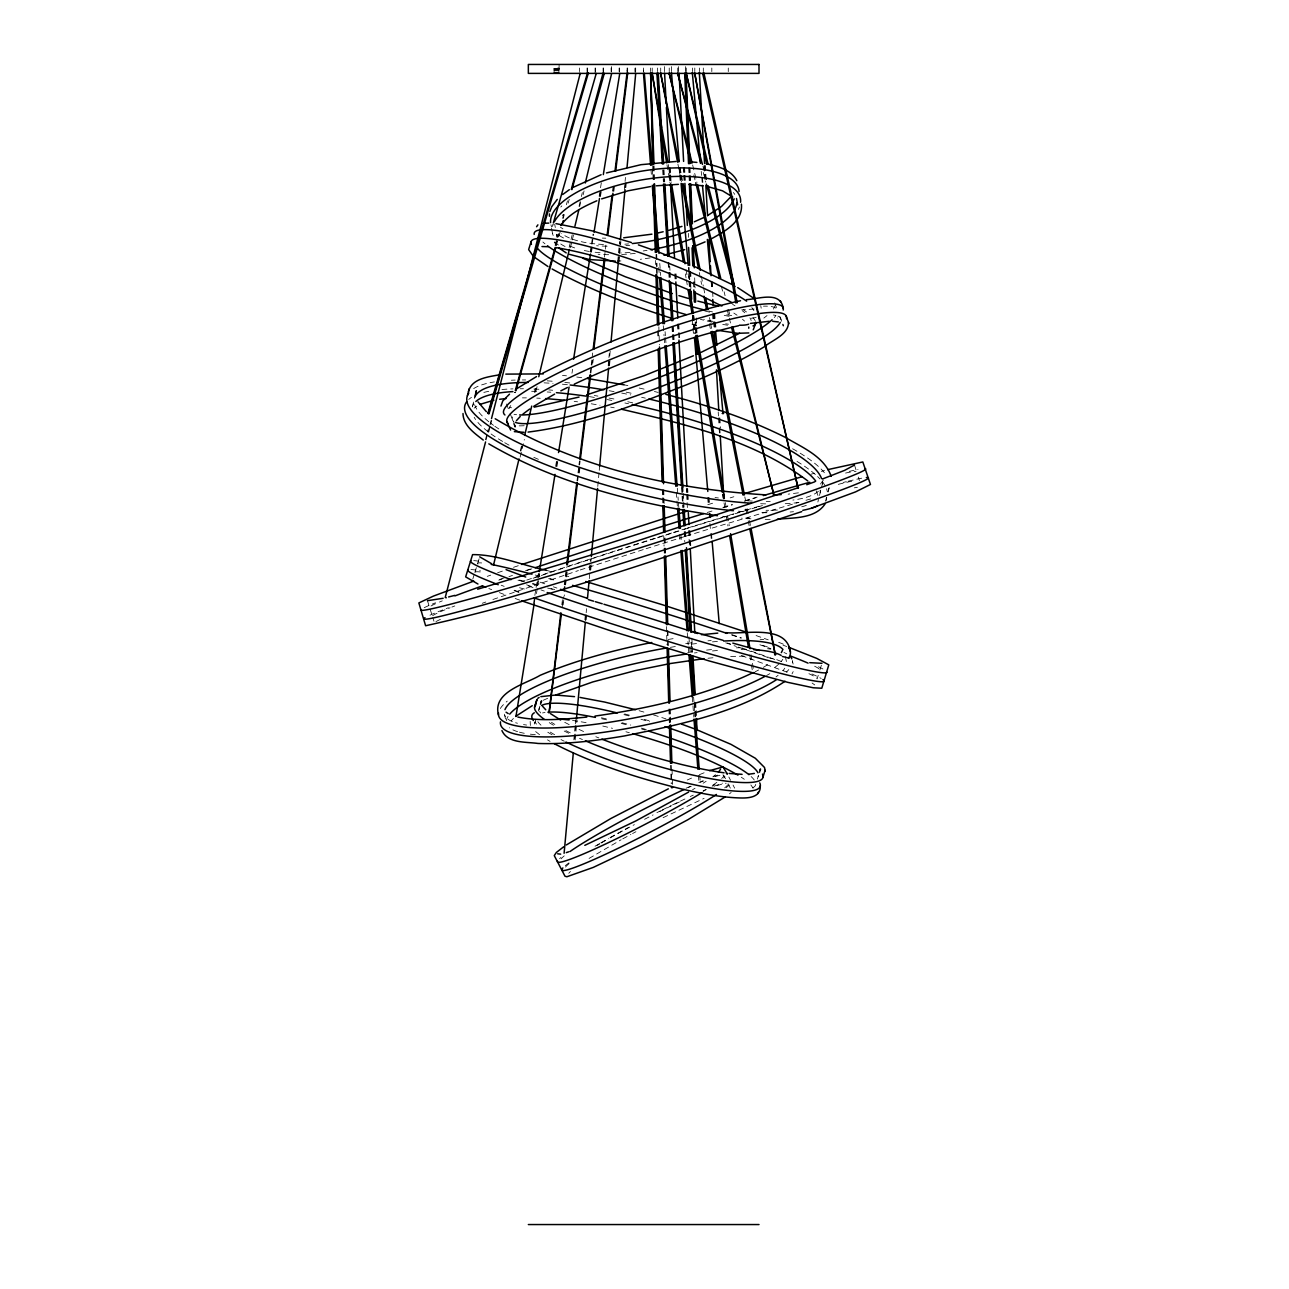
<?xml version="1.0" encoding="UTF-8"?>
<svg xmlns="http://www.w3.org/2000/svg" width="1289" height="1289" viewBox="0 0 1289 1289"><rect width="100%" height="100%" fill="white"/><g stroke="black" fill="none" stroke-linecap="round" stroke-linejoin="round"><path stroke-width="0.75" stroke-dasharray="5 3.75" d="M587.575 71.604L587.575 68.027M595.582 71.604L595.582 68.027M603.606 71.604L603.606 68.027M611.614 71.604L611.614 64.45M619.638 71.604L619.638 68.027M627.646 71.604L627.646 68.027M635.139 73.392L635.139 68.027M635.67 71.604L635.67 68.027M650.639 71.604L650.639 68.027M657.599 71.604L657.599 68.027M664.56 71.604L664.56 64.45M671.521 71.604L671.521 64.45M678.481 71.604L678.481 64.45M685.442 71.604L685.442 64.45M692.402 71.604L692.402 68.027M761.187 308.184L760.752 305.654M557.041 236.87L557.057 234.679M573.847 739.838L575.136 725.836M575.313 723.838L575.684 719.826M584.868 619.751L585.415 613.741M589.46 569.706L590.378 559.7M608.182 365.56L608.73 359.55M608.924 357.552L609.294 353.54M617.737 261.474L619.574 241.462M624.343 189.419L624.891 183.409M625.084 181.411L625.455 177.415M574.588 739.016L575.877 724.982M585.448 620.734L585.996 614.724M586.173 612.71L586.543 608.698M589.299 578.632L589.863 572.622M590.04 570.608L591.152 558.588M597.774 486.404L599.063 472.37M599.24 470.356L599.611 466.36M608.811 366.108L609.536 358.084M609.729 356.086L610.454 348.062M618.366 261.844L620.218 241.8M625.181 187.662L625.729 181.652M575.168 739.967L577.005 719.955M586.189 619.864L586.737 613.87M590.781 569.835L591.522 561.827M609.52 365.673L610.245 357.665M619.058 261.586L619.622 255.593M619.8 253.595L620.895 241.575M625.858 187.533L626.406 181.523M561.827 604.718L562.794 596.726M564.276 584.739L566.225 568.755M577.005 480.861L577.746 474.868M577.988 472.87L578.729 466.876M578.97 464.878L579.454 460.882M590.233 372.972L590.974 366.978M591.216 364.98L592.682 352.993M604.444 257.107L605.186 251.113M605.427 249.115L605.911 245.119M612.533 191.175L613.274 185.181M562.23 606.797L563.454 596.807M564.936 584.819L565.662 578.825M565.903 576.827L566.886 568.836M577.665 480.942L578.407 474.948M578.648 472.95L579.389 466.956M579.631 464.958L580.114 460.963M590.894 373.053L591.635 367.059M591.877 365.061L592.618 359.067M613.193 191.255L613.935 185.262M563.148 604.879L564.373 594.89M565.597 584.9L566.322 578.906M566.564 576.908L567.547 568.916M579.309 473.015L580.05 467.037M592.779 363.144L593.278 359.148M613.854 191.336L614.595 185.342M533.565 603.316L534.516 597.355M534.838 595.373L535.805 589.411M536.111 587.43L537.4 579.486M537.722 577.504L538.351 573.541M555.64 466.344L556.912 458.401M590.185 251.951L591.152 245.99M591.458 244.008L593.069 234.082M599.143 196.363L601.705 180.476M534.21 603.413L535.177 597.468M537.094 585.544L538.045 579.599M538.367 577.601L539.011 573.637M556.284 466.441L557.573 458.497M590.845 252.048L591.796 246.086M592.118 244.104L593.713 234.179M599.804 196.46L601.077 188.532M536.466 593.584L537.432 587.639M537.755 585.657L539.672 573.734M556.945 466.537L558.218 458.61M571.978 373.246L572.622 369.266M591.49 252.145L592.457 246.199M600.448 196.573L601.737 188.629M520.273 450.941L522.158 443.11M534.371 392.227L535.322 388.311M569.158 247.407L570.56 241.542M571.043 239.593L572.912 231.762M579.019 206.321L580.904 198.49M581.371 196.524L582.322 192.625M520.917 451.086L522.802 443.255M535.016 392.372L535.95 388.456M579.663 206.466L580.598 202.55M520.144 457.112L524.365 439.485M536.127 390.567L537.062 386.652M570.431 247.714L571.833 241.833M572.3 239.883L574.185 232.052M583.111 194.865L584.062 190.949M817.871 502.033L818.483 499.471M472.338 406.905L474.723 397.302M819.514 495.427L823.574 479.105M825.75 501.228L826.571 497.925M828.279 491.093L829.149 487.58M825.927 500.583L826.748 497.28A186.696 43.665 14 0 1 825.395 499.761M828.07 491.995L828.956 488.483A186.696 43.665 14 0 1 827.602 490.964M485.486 439.613L487.967 429.865M486.066 440L487.548 434.151M488.048 432.218L489.53 426.369M490.029 424.419L491.012 420.536M488.74 432.121L490.223 426.288M490.722 424.339L491.721 420.44M555.06 245.361L558.282 233.76M562.6 218.292L563.68 214.425M566.37 204.742L567.45 200.875M555.688 245.538L558.91 233.937M563.229 218.453L564.292 214.586M556.3 245.7L558.459 237.966M558.991 236.032L560.618 230.232M568.159 203.146L569.222 199.279M534.355 724.015L536.256 717.909M538.415 710.98L540.655 703.713M757.368 779.055L758.464 775.543A114.705 19.641 17.3 0 1 756.047 778.653M472.773 579.099L474.336 574.088M474.868 572.429L477.075 565.307M477.639 563.519L479.717 556.848M817.113 678.884L818.225 675.323M819.885 669.99L821.979 663.303M530.166 721.405L530.359 725.481M775.156 305.59L773.448 309.07M792.01 673.889L793.186 671.617M823.365 480.007L820.094 484.6M534.726 722.839L535.531 721.808M568.771 873.281L570.447 871.461M560.812 207.03L561.859 205.853M562.342 215.553L563.39 214.361M511.217 720.809L513.425 718.456M729.477 793.815L731.153 792.461M763.845 318.093L767.003 315.596M474.159 408.13L476.801 406.132M713.623 776.139L715.54 774.705M703.117 783.229L706.146 781.279M589.073 858.41L621.153 839.751M763.346 667.364L767.616 664.753M692.547 789.754L695.045 788.24M622.732 838.881L630.917 834.418M435.94 621.572L440.741 619.187M632.577 833.532L635.928 831.727M755.128 671.795L758.593 670.006M663.094 817.677L704.1 798.358M679.448 801.935L674.695 804.207A91.761 6.864 -27.5 0 0 659.871 811.49M687.246 780.006L691.532 778.089M543.104 700.33L547.632 698.316M699.476 774.657L706.469 771.821M482.279 603.268L485.792 602.027M492.93 599.482L578.407 570.56M487.242 576.36L490.706 575.152M497.635 572.751L504.95 570.237M513.521 567.321L518.452 565.645M580.211 569.964L644.178 549.307M646.095 548.695L684.25 536.691M686.151 536.095L710.336 528.619M707.79 504.692L713.445 502.968M712.173 528.055L798.536 502.372M730.17 497.876L733.86 496.748M722.984 507.689L732.249 504.869M724.273 517.05L733.538 514.23M754.129 309.038L741.691 309.859M805.947 500.277L811.329 498.762M811.071 474.191L814.535 473.24M821.319 471.371L824.509 470.517M854.365 487.822L857.411 487.29M668.169 639.473L675.372 638.281M798.423 492.833L788.175 494.154M650.204 257.897L640.343 259.315M696.511 643.549L692.435 644.049A143.385 30.453 -12.4 0 0 689.099 644.484M694.4 652.959L697.123 652.621M708.015 658.228L715.846 657.487M730.67 656.472L744.172 656.133M617.189 261.055L620.944 260.942M554.077 68.526L558.91 68.559M554.077 68.623L558.91 68.623M554.077 69.477L558.91 69.477M554.077 69.928L558.91 69.928M554.077 70.75L558.91 70.75M522.416 397.866L526.379 397.866M765.215 519.354L770.178 519.354M602.35 238.094L605.782 238.191M536.74 398.108L540.268 398.285M750.971 518.822L741.562 518.178M562.487 375.421L566.467 375.808M722.63 516.325L727.769 516.921M576.763 377.016L582.048 377.725M574.185 401.362L577.569 401.814M572.525 720.406L587.365 722.839M591.248 403.795L599.997 405.229M610.664 407.131L614.241 407.791M768.808 657.809L773.013 658.647M624.118 384.831L627.888 385.588M639.231 388.021L646.82 389.729M602.785 726.045L612.501 728.317M654.409 391.502L658.212 392.452M519.531 587.752L527.153 589.75M691.887 324.183L696.527 325.424M515.6 722.758L517.453 723.242M519.419 732.152L521.272 732.651A143.385 30.453 -12.4 0 0 525.493 733.489M552.788 224.834L552.836 224.93M625.922 731.765L629.338 732.716M546.52 570.383L552.079 571.913M565.452 575.667L568.787 576.618M639.102 710.706L644.468 712.237M653.442 714.896L665.962 718.859M509.542 407.163L511.588 407.807M553.384 586.833L556.929 588.058M741.368 655.569L787.176 672.181M756.079 635.558L768.244 639.843M544.748 583.82L538.141 581.5M776.735 659.646L782.632 662.079M515.165 598.499L521.481 600.771M783.019 645.161L786.709 646.53M499.359 592.634L506.206 595.212M488.853 588.541L491.689 589.653M595.824 736.728L598.853 737.936M579.019 729.429L584.352 731.846M564.743 722.339L569.19 724.66M547.471 739.854L550.065 741.384M558.427 245.023L552.739 241.349M812.102 683.041L814.729 684.926M733.828 313.066L737.082 315.241M560.506 227.251L562.906 228.862M741.32 777.235L744.317 779.297M539.543 734.714L534.564 730.702M488.821 421.793L484.728 418.313A179.219 41.925 14 0 1 474.175 402.587M742.464 319.253L744.543 321.074M750.859 784.937L753.13 788.159M554.351 241.881L555.43 243.959M728.849 776.993L730.573 780.296M733.038 785.049L734.649 788.143M723.741 775.462L725.465 778.765M728.043 783.712L730.46 788.369M816.211 490.835L818.418 496.732M774.737 302.883L777.186 309.36A143.385 21.397 -20.7 0 0 763.459 306.17M781.666 321.235L779.603 315.789A149.363 22.284 -20.7 0 1 777.476 318.029M506.545 404.005L508.994 410.482A143.385 21.397 -20.7 0 1 510.75 405.536M510.122 413.463L513.473 422.357M854.494 465.055L856.089 470.066M858.313 477.059L859.441 480.62M427.449 600.69L429.028 605.685M430.123 609.133L433.974 621.25M702.988 166.345L707.097 181.862M703.278 172.5L705.84 182.2M692.628 164.944L696.978 182.506M724.096 291.765L725.062 295.68M728.446 309.328L729.896 315.193M693.772 175.014L695.722 182.812M721.373 286.239L723.306 294.037M727.189 309.65L730.573 323.313M793.106 664.061L792.364 660.725A149.363 31.709 -12.4 0 1 792.332 662.772M785.339 656.649L786.516 661.998A143.385 30.453 -12.4 0 0 786 660.145M505.514 719.069L504.337 713.719A143.385 30.453 -12.4 0 1 504.37 711.754M679.996 167.844L681.156 173.741M681.543 175.723L682.703 181.636M701.345 276.2L703.278 286.061M703.665 288.027L704.841 293.94M709.498 317.577L710.271 321.525M710.658 323.491L711.818 329.404M744.816 496.893L745.59 500.825M747.153 508.704L749.086 518.565M749.473 520.53L750.633 526.444M677.917 164.154L681.414 181.894M699.283 272.527L701.603 284.353M709.369 323.748L710.529 329.662M745.864 508.978L747.797 518.822M748.184 520.788L749.344 526.702M554.689 224.109L555.301 227.508M556.51 234.227L557.09 237.418M551.547 228.234L553.045 236.532M668.266 164.557L671.279 182.426M686.022 269.739L687.359 277.667M693.724 315.37L695.399 325.295M695.738 327.277L696.737 333.239M723.886 493.977L726.239 507.866M727.576 515.809L729.252 525.719M751.036 654.715L753.711 670.586M666.961 164.783L669.974 182.651M685.394 273.929L686.054 277.892M686.393 279.89L687.391 285.836M692.419 315.596L695.448 333.464M722.581 494.203L724.934 508.092M726.271 516.035L727.947 525.944M749.731 654.941L751.068 662.884M751.406 664.866L752.405 670.812M702.424 177.366L702.956 183.36M711.786 281.389L712.495 289.38M714.654 313.388L716.104 329.388M701.216 171.405L701.57 175.401M701.748 177.415L702.296 183.409M711.109 281.421L711.657 287.431M713.993 313.436L715.427 329.436M713.316 313.485L714.767 329.485M680.35 167.361L680.866 173.354M681.043 175.352L681.559 181.362M689.373 271.367L690.066 279.375M690.243 281.373L690.936 289.38L690.598 281.405M693.192 315.386L694.755 333.384M708.998 497.409L709.691 505.401M679.674 167.409L680.205 173.403M680.366 175.401L680.898 181.411M688.358 267.419L689.406 279.423M689.583 281.421L690.098 287.415M692.531 315.418L694.094 333.432M708.322 497.457L708.853 503.451M711.447 533.453L711.963 539.463M679.013 167.441L679.529 173.451M679.706 175.449L680.221 181.443M688.213 273.461L688.729 279.471M688.906 281.469L689.422 287.463M692.209 319.479L693.418 333.48M707.661 497.506L708.177 503.5M709.917 523.495L710.61 531.503M710.787 533.501L711.302 539.511M652.282 169.197L652.766 175.191M650.945 169.31L651.444 175.304M659.759 263.407L660.693 275.459M665.076 331.66L665.398 335.672M665.543 337.67L666.026 343.696M677.305 488.209L678.24 500.245M678.401 502.259L678.868 508.269M680.898 534.371L681.382 540.381M688.906 636.734L689.518 644.758M689.679 646.756L690.147 652.782M693.595 696.946L695.174 717.006M699.718 775.221L700.33 783.245M658.727 267.532L659.356 275.572M663.271 325.746L664.061 335.785M664.222 337.782L664.689 343.809M676.29 492.334L677.531 508.382M679.577 534.484L680.044 540.494M687.246 632.818L688.197 644.871M688.342 646.869L688.825 652.895M692.274 697.043L693.836 717.119M698.38 775.334L699.009 783.358M663.996 169.826L664.721 181.894M669.732 266.307L669.974 270.336M670.103 272.333L670.457 278.376M673.325 326.6L673.68 332.643M673.793 334.641L674.163 340.683M682.88 487.403L683.122 491.415M683.234 493.429L684.072 507.495M685.506 531.616L685.99 539.656M691.839 638.152L692.676 652.218M695.657 702.473L696.028 708.499M696.141 710.497L696.495 716.539M663.336 169.858L664.044 181.926M668.83 262.328L669.313 270.368M669.426 272.366L669.781 278.408M672.649 326.633L673.003 332.675M673.132 334.673L673.486 340.715M682.203 487.435L683.412 507.528M684.846 531.648L685.313 539.688M691.403 642.196L692 652.25M694.997 702.505L695.834 716.571M662.659 169.906L663.384 181.958M668.153 262.36L668.637 270.4M668.765 272.414L669.12 278.44M671.988 326.681L672.342 332.707M672.455 334.721L672.826 340.747M681.543 487.468L682.735 507.576M684.169 531.696L684.765 541.734M690.985 646.256L691.339 652.282M694.32 702.537L695.158 716.603M705.357 165.508L706.275 181.54M712.044 281.695L712.511 289.719M712.624 291.717L712.978 297.727M713.897 313.759L714.235 319.769M714.364 321.767L714.702 327.777M719.89 417.926L720.47 427.932M724.273 494.041L724.515 498.053M704.696 165.54L705.615 181.556M711.383 281.727L711.721 287.737M713.22 313.775L713.574 319.785M713.687 321.783L714.042 327.793M719.23 417.942L719.681 425.95M719.81 427.964L720.148 433.974M723.612 494.058L723.838 498.07M704.02 165.556L704.938 181.588M712.559 313.791L712.898 319.801M718.215 411.948L718.44 415.96M718.553 417.958L719.02 425.982M719.133 427.98L719.488 433.99M722.936 494.09L723.177 498.102M684.572 167.361L684.926 173.37M685.039 175.368L685.394 181.362M688.423 233.373L688.648 237.369M690.63 271.383L691.097 279.375M683.96 167.393L684.314 173.403M684.427 175.401L684.765 181.395M690.018 271.415L690.485 279.407M683.234 167.425L683.589 173.419M683.702 175.417L684.056 181.427M689.067 267.435L689.76 279.439M689.889 281.437L690.227 287.431M670.328 167.602L670.651 173.628M670.763 175.626L671.086 181.652M676.081 273.896L676.403 279.906M678.787 324.022L679.545 338.056M687.682 488.45L687.891 492.462M688.004 494.477L688.326 500.486M689.953 530.569L690.388 538.593M690.501 540.59L690.823 546.6M669.652 167.634L669.974 173.661M670.087 175.658L670.409 181.668M675.404 273.913L675.726 279.939M678.111 324.055L678.884 338.089M687.005 488.483L687.23 492.495M687.343 494.493L687.665 500.519M689.293 530.601L689.728 538.609M689.841 540.623L690.163 546.633M668.991 167.667L669.313 173.677M669.426 175.691L669.748 181.701M674.743 273.945L675.065 279.955M677.45 324.071L677.885 332.095M686.344 488.515L686.554 492.527M686.666 494.525L686.989 500.551M687.101 502.549L687.424 508.559M688.616 530.617L689.486 546.665M690.018 167.602L690.276 173.612M690.356 175.61L690.614 181.636M694.658 277.86L695.077 287.882M696.35 317.964L696.688 325.972M696.769 327.986L697.027 333.996M689.406 167.618L689.663 173.628M689.744 175.642L689.986 181.652M694.207 281.888L694.465 287.898M695.899 321.992L696.06 326.004M696.157 328.002L696.398 334.012M688.68 167.618L688.938 173.644M689.019 175.642L689.277 181.652M693.482 281.904L693.74 287.914M695.174 321.992L695.335 326.004M695.432 328.018L695.673 334.028M654.071 165.91L654.554 181.991M656.713 254.416L657.068 266.485M657.132 268.483L657.309 274.525M658.856 326.826L659.404 344.936M663.722 489.756L664.141 503.838M665.156 538.029L665.398 546.085M665.462 548.099L665.64 554.125M667.911 630.563L668.153 638.619M668.218 640.617L668.395 646.659M670.264 709.014L670.441 715.057M670.506 717.055L670.683 723.097M672.052 769.356L672.294 777.412M672.359 779.426L672.536 785.452M653.394 165.927L653.877 182.007M656.037 254.432L656.391 266.501M656.455 268.499L656.633 274.541M658.308 330.87L658.55 338.91M663.045 489.772L663.239 495.814M663.287 497.828L663.464 503.854M664.496 538.045L664.737 546.101M664.786 548.115L664.963 554.141M667.251 630.579L667.493 638.635M667.557 640.633L667.734 646.675M669.587 709.031L670.006 723.113M671.263 765.36L671.811 783.454M652.733 165.943L653.201 182.023M655.537 260.475L655.666 264.503M657.648 330.886L657.889 338.926M662.385 489.788L662.562 495.83M662.627 497.844L662.804 503.87M663.754 536.063L664.061 546.117M664.125 548.131L664.302 554.157M666.461 626.583L666.993 644.677M668.91 709.047L669.345 723.129M670.602 765.376L671.134 783.47M635.155 67.995L635.171 71.556M728.269 68.027L728.269 71.604M711.818 68.027L711.818 71.604M703.311 68.027L703.311 71.604M699.363 68.027L699.363 71.604M694.787 68.027L694.787 71.604M686.264 68.027L686.264 71.604M677.756 68.027L677.756 71.604M669.233 68.027L669.233 71.604M660.709 68.027L660.709 71.604M652.202 68.027L652.202 71.604M619.123 68.027L619.123 71.604M611.115 68.027L611.115 71.604M603.091 68.027L603.091 71.604M595.083 68.027L595.083 71.604M587.059 68.027L587.059 71.604M579.534 68.027L579.534 71.604M559.088 64.45L559.088 71.604M558.91 71.685L558.91 68.075L554.077 68.14L554.077 71.685M518.758 592.376A186.696 8.556 17.3 0 1 511.91 589.863M470.984 569.545A186.696 8.556 17.3 0 1 480.443 570.866M519.531 580.034A186.696 8.556 17.3 0 1 524.365 581.291M532.792 583.546A186.696 8.556 17.3 0 1 539.849 585.464M550.935 588.525A186.696 8.556 17.3 0 1 554.753 589.605M727.415 643.002A186.696 8.556 17.3 0 1 730.718 644.113M741.981 647.948A186.696 8.556 17.3 0 1 747.572 649.882M751.213 651.138A186.696 8.556 17.3 0 1 768.421 657.213M770.032 657.793A186.696 8.556 17.3 0 1 776.316 660.065M811.941 673.986A186.696 8.556 17.3 0 1 821.19 678.481M533.002 587.575A186.696 8.556 17.3 0 1 526.331 585.19M473.756 560.634A186.696 8.556 17.3 0 1 479.395 561.295M549.952 578.584A186.696 8.556 17.3 0 1 553.722 579.631M731.846 634.655A186.696 8.556 17.3 0 1 741.578 637.958M762.814 645.338A186.696 8.556 17.3 0 1 769.565 647.723M818.467 666.767A186.696 8.556 17.3 0 1 823.977 669.571M519.064 591.957A179.219 8.201 17.3 0 1 513.795 590.008M504.16 586.366A179.219 8.201 17.3 0 1 501.212 585.222M475.238 571.994A179.219 8.201 17.3 0 1 483.407 572.429M517.969 580.147A179.219 8.201 17.3 0 1 521.61 581.081M532.405 583.917A179.219 8.201 17.3 0 1 537.32 585.222M547.583 588.026A179.219 8.201 17.3 0 1 552.933 589.508M725.739 642.84A179.219 8.201 17.3 0 1 736.309 646.433M738.13 647.062A179.219 8.201 17.3 0 1 771.096 658.679M808.912 673.68A179.219 8.201 17.3 0 1 816.807 678.256M544.312 591.087A179.219 8.201 17.3 0 1 540.929 589.895M531.229 586.463A179.219 8.201 17.3 0 1 526.621 584.803M477.945 564.163A179.219 8.201 17.3 0 1 483.149 563.1M535.193 575.007A179.219 8.201 17.3 0 1 540.091 576.328M548.615 578.648A179.219 8.201 17.3 0 1 555.704 580.598M731.669 635.01A179.219 8.201 17.3 0 1 740.901 638.152M759.898 644.774A179.219 8.201 17.3 0 1 770.903 648.705M814.648 666.22A179.219 8.201 17.3 0 1 819.514 670.409M739.451 206.997A95.595 35.899 -10.2 0 1 738.323 209.414M635.251 253.401A95.595 35.899 -10.2 0 1 621.701 254.465M608.666 254.706A95.595 35.899 -10.2 0 1 598.128 254.255M565.065 246.505A95.595 35.899 -10.2 0 1 559.716 243.25M553.19 235.5A95.595 35.899 -10.2 0 1 552.465 233.341M552.514 226.477A95.595 35.899 -10.2 0 1 553.271 224.093M629.805 245.281A95.595 35.899 -10.2 0 1 625.922 245.603M607.135 246.199A95.595 35.899 -10.2 0 1 596.598 245.732M563.535 237.998A95.595 35.899 -10.2 0 1 558.185 234.743M551.66 226.977A95.595 35.899 -10.2 0 1 550.935 224.818M647.046 250.372A91.761 34.465 -10.2 0 1 643.259 250.936M630.079 252.418A91.761 34.465 -10.2 0 1 620.863 252.998M600.062 252.708A91.761 34.465 -10.2 0 1 590.684 251.677M589.202 251.436A91.761 34.465 -10.2 0 1 582.177 250.066M574.685 247.923A91.761 34.465 -10.2 0 1 568.32 245.264M557.976 236.693A91.761 34.465 -10.2 0 1 556.929 234.695M733.36 192.496A91.761 34.465 -10.2 0 1 734.762 194.397M628.549 243.911A91.761 34.465 -10.2 0 1 624.827 244.185M603.51 244.475A91.761 34.465 -10.2 0 1 561.65 233.631M727.56 325.231A119.49 17.788 20.1 0 1 722.726 324.377M712.124 322.169A119.49 17.788 20.1 0 1 700.459 319.334M743.479 309.827A119.49 17.788 20.1 0 1 746.476 311.97M753.002 317.69A119.49 17.788 20.1 0 1 755.193 320.816M756.144 317.271A119.49 17.788 20.1 0 1 749.586 318.319M729.155 316.304A119.49 17.788 20.1 0 1 720.744 314.677M709.595 312.147A119.49 17.788 20.1 0 1 703.633 310.665M728.511 324.2A114.705 17.079 20.1 0 1 725.659 323.781M712.898 321.364A114.705 17.079 20.1 0 1 703.891 319.285M732.587 304.317A114.705 17.079 20.1 0 1 735.036 305.831M742.351 310.794A114.705 17.079 20.1 0 1 744.833 312.744M749.876 317.851A114.705 17.079 20.1 0 1 751.133 320.574M731.685 315.531A114.705 17.079 20.1 0 1 724.305 314.339M712.559 311.922A114.705 17.079 20.1 0 1 708.918 311.068M544.989 243.83A114.705 17.079 20.1 0 1 542.895 242.01M751.793 307.62A114.705 17.079 20.1 0 1 753.888 310.633M524.172 425.708A149.363 22.284 -20.7 0 1 517.743 425.821M777.912 316.079A143.385 21.397 -20.7 0 1 780.86 320.703M513.731 421.422A143.385 21.397 -20.7 0 1 514.005 414.172M773.319 315.015A143.385 21.397 -20.7 0 1 775.865 315.451M775.897 315.547A143.385 21.397 -20.7 0 1 774.254 317.561M516.583 414.704A143.385 21.397 -20.7 0 1 514.037 414.285M564.276 741.223A119.49 20.463 17.3 0 1 561.005 739.58M552.111 734.794A119.49 20.463 17.3 0 1 544.699 730.267M536.611 724.112A119.49 20.463 17.3 0 1 534.774 722.259M601.431 717.764A119.49 20.463 17.3 0 1 609.81 719.697M621.926 722.71A119.49 20.463 17.3 0 1 630.772 725.079M641.487 728.124A119.49 20.463 17.3 0 1 646.869 729.735M582.435 739.548A119.49 20.463 17.3 0 1 579.534 738.291M568.691 733.264A119.49 20.463 17.3 0 1 563.728 730.799M553.497 725.24A119.49 20.463 17.3 0 1 547.438 721.486M624.649 713.929A119.49 20.463 17.3 0 1 629.95 715.331M644.226 719.343A119.49 20.463 17.3 0 1 651.396 721.486M755.741 784.324A114.705 19.641 17.3 0 1 751.664 788.191M554.592 734.698A114.705 19.641 17.3 0 1 548.76 731.105M540.993 725.175A114.705 19.641 17.3 0 1 537.867 721.727M542.54 712.962A114.705 19.641 17.3 0 1 545.021 712.495M601.625 718.746A114.705 19.641 17.3 0 1 608.021 720.18M621.217 723.403A114.705 19.641 17.3 0 1 627.969 725.175M641.68 729.042A114.705 19.641 17.3 0 1 645.112 730.057M751.133 776.574A114.705 19.641 17.3 0 1 754.258 780.022M570.286 732.829A114.705 19.641 17.3 0 1 564.147 729.703M554.866 724.45A114.705 19.641 17.3 0 1 551.483 722.307M540.607 712.946A114.705 19.641 17.3 0 1 539.672 711.399M539.189 709.949A114.705 19.641 17.3 0 1 539.495 707.468M623.94 714.622A114.705 19.641 17.3 0 1 629 715.943M640.955 719.262A114.705 19.641 17.3 0 1 649.575 721.792M793.476 511.685A186.696 43.665 14 0 1 790.093 512.023M766.874 512.748A186.696 43.665 14 0 1 758.141 512.506M743.254 511.604A186.696 43.665 14 0 1 735.439 510.927M468.713 399.477A186.696 43.665 14 0 1 471.468 397.383M483.842 392.42A186.696 43.665 14 0 1 489.272 391.212M501.953 389.52A186.696 43.665 14 0 1 512.974 388.875M520.16 388.762A186.696 43.665 14 0 1 523.479 388.762M533.904 389.036A186.696 43.665 14 0 1 539.366 389.294M548.792 389.923A186.696 43.665 14 0 1 552.675 390.245M594.293 395.514A186.696 43.665 14 0 1 597.951 396.11M609.02 398.059A186.696 43.665 14 0 1 616.496 399.477M627.791 401.765A186.696 43.665 14 0 1 633.479 402.99M797.021 461.43A186.696 43.665 14 0 1 801.597 464.298M804.449 466.183A186.696 43.665 14 0 1 816.324 475.399M817.597 476.576A186.696 43.665 14 0 1 819.917 478.928M822.833 482.328A186.696 43.665 14 0 1 825.041 485.631M826.539 488.773A186.696 43.665 14 0 1 827.329 491.786M798.922 502.484A186.696 43.665 14 0 1 785.082 503.709M765.634 503.87A186.696 43.665 14 0 1 760.333 503.709M473.675 388.585A186.696 43.665 14 0 1 494.412 381.898M511.362 380.223A186.696 43.665 14 0 1 515.181 380.078M522.351 379.949A186.696 43.665 14 0 1 525.686 379.965M547.164 380.835A186.696 43.665 14 0 1 554.866 381.447M564.824 382.414A186.696 43.665 14 0 1 571.639 383.187M626.212 392.178A186.696 43.665 14 0 1 633.785 393.773M792.606 448.765A186.696 43.665 14 0 1 825.024 473.53M806.302 505.401A179.219 41.925 14 0 1 801.71 506.786M777.396 510.041A179.219 41.925 14 0 1 766.053 510.299M748.41 509.783A179.219 41.925 14 0 1 744.833 509.574M538.415 459.335A179.219 41.925 14 0 1 533.34 457.112M509.091 445.172A179.219 41.925 14 0 1 504.16 442.385M502.597 441.45A179.219 41.925 14 0 1 486.614 430.607L482.521 427.126A179.219 41.925 14 0 1 474.175 417.298M472.515 406.116A179.219 41.925 14 0 1 473.82 403.731M531.648 391.292A179.219 41.925 14 0 1 538.399 391.502M547.197 391.969A179.219 41.925 14 0 1 550.838 392.227M589.411 396.641A179.219 41.925 14 0 1 594.616 397.447M606.942 399.526A179.219 41.925 14 0 1 614.08 400.847M624.891 402.974A179.219 41.925 14 0 1 628.516 403.731M820.062 490.142A179.219 41.925 14 0 1 820.142 492.865M818.434 491.206A179.219 41.925 14 0 1 792.896 500.068M770.226 501.485A179.219 41.925 14 0 1 766.262 501.485M752.373 501.067A179.219 41.925 14 0 1 747.04 500.76M718.408 497.973A179.219 41.925 14 0 1 715.057 497.538M498.875 428.979A179.219 41.925 14 0 1 494.815 426.256M493.542 425.354A179.219 41.925 14 0 1 490.319 422.969M544.071 382.849A179.219 41.925 14 0 1 553.045 383.413M562.391 384.203A179.219 41.925 14 0 1 568.159 384.799M609.149 390.728A179.219 41.925 14 0 1 614.499 391.695M621.685 393.081A179.219 41.925 14 0 1 630.724 394.917M641.648 397.302A179.219 41.925 14 0 1 645.29 398.14M822.269 481.329A179.219 41.925 14 0 1 822.334 484.052M429.978 615.191A233.373 6.977 -17.6 0 1 448.395 607.731M521.707 581.774A233.373 6.977 -17.6 0 1 525.026 580.646M526.718 580.082A233.373 6.977 -17.6 0 1 575.265 563.905M577.166 563.293A233.373 6.977 -17.6 0 1 616.045 550.661M617.769 550.113A233.373 6.977 -17.6 0 1 629.934 546.214M633.431 545.086A233.373 6.977 -17.6 0 1 671.795 532.953M673.535 532.421A233.373 6.977 -17.6 0 1 685.619 528.635M687.327 528.103A233.373 6.977 -17.6 0 1 761.702 505.449M843.183 482.457A233.373 6.977 -17.6 0 1 846.309 481.683M848.291 481.184A233.373 6.977 -17.6 0 1 864.017 477.8M424.226 607.683A233.373 6.977 -17.6 0 1 435.537 602.769M499.761 579.422A233.373 6.977 -17.6 0 1 507.012 576.924M525.574 570.608A233.373 6.977 -17.6 0 1 530.714 568.884M723.097 507.334A233.373 6.977 -17.6 0 1 732.329 504.531M744.945 500.712A233.373 6.977 -17.6 0 1 757.159 497.071M849.161 471.403A233.373 6.977 -17.6 0 1 858.023 469.47M432.685 615.707A224.028 6.687 -17.6 0 1 450.07 607.78M451.891 607.071A224.028 6.687 -17.6 0 1 454.791 605.943M533.098 578.262A224.028 6.687 -17.6 0 1 539.688 576.038M541.348 575.49A224.028 6.687 -17.6 0 1 615.336 551.193M617.238 550.58A224.028 6.687 -17.6 0 1 655.473 538.383M657.39 537.787A224.028 6.687 -17.6 0 1 682.139 530.021M684.024 529.425A224.028 6.687 -17.6 0 1 722.726 517.517M735.084 513.763A224.028 6.687 -17.6 0 1 757.062 507.173M758.689 506.69A224.028 6.687 -17.6 0 1 762.46 505.562M838.285 484.342A224.028 6.687 -17.6 0 1 855.3 480.62M431.009 606.007A224.028 6.687 -17.6 0 1 435.795 603.623M439.42 602.06A224.028 6.687 -17.6 0 1 442.288 600.867M498.779 580.147A224.028 6.687 -17.6 0 1 502.098 579.003M508.946 576.634A224.028 6.687 -17.6 0 1 512.458 575.442M527.04 570.463A224.028 6.687 -17.6 0 1 531.906 568.82M707.226 512.49A224.028 6.687 -17.6 0 1 712.688 510.815M744.269 501.26A224.028 6.687 -17.6 0 1 755.87 497.796M845.568 473.063A224.028 6.687 -17.6 0 1 856.073 471.468M729.284 785.065A95.595 7.154 -27.5 0 1 726.255 787.611M565.275 865.709A95.595 7.154 -27.5 0 1 568.948 862.857M595.035 846.229A95.595 7.154 -27.5 0 1 599.369 843.699M600.851 842.829A95.595 7.154 -27.5 0 1 608.569 838.43M610.18 837.528A95.595 7.154 -27.5 0 1 623.457 830.18M625.181 829.246A95.595 7.154 -27.5 0 1 628.629 827.393M656.907 812.65A95.595 7.154 -27.5 0 1 660.435 810.894M662.175 810.008A95.595 7.154 -27.5 0 1 670.812 805.754M672.504 804.916A95.595 7.154 -27.5 0 1 685.619 798.664M690.276 796.505A95.595 7.154 -27.5 0 1 693.289 795.136M703.133 790.769A95.595 7.154 -27.5 0 1 705.744 789.641M713.993 786.258A95.595 7.154 -27.5 0 1 722.468 783.18M724.998 776.816A95.595 7.154 -27.5 0 1 723.628 778.008M715.057 784.292A95.595 7.154 -27.5 0 1 712.173 786.209M559.603 858.651A95.595 7.154 -27.5 0 1 560.973 857.459M685.99 788.256A95.595 7.154 -27.5 0 1 690.469 786.209M698.847 782.504A95.595 7.154 -27.5 0 1 702.698 780.86M712.801 776.816A95.595 7.154 -27.5 0 1 718.166 774.915M727.657 784.888A91.761 6.864 -27.5 0 1 724.676 787.853M565.549 867.078A91.761 6.864 -27.5 0 1 570.141 862.824M597.097 845.423A91.761 6.864 -27.5 0 1 599.852 843.796M601.254 842.99A91.761 6.864 -27.5 0 1 608.585 838.785M610.1 837.931A91.761 6.864 -27.5 0 1 634.381 824.638M644.581 819.288A91.761 6.864 -27.5 0 1 653.104 814.906M716.99 785.726A91.761 6.864 -27.5 0 1 726.223 783.213M722.839 774.947A91.761 6.864 -27.5 0 1 721.679 778.459M716.845 782.326A91.761 6.864 -27.5 0 1 712.14 785.629M706.34 789.432A91.761 6.864 -27.5 0 1 703.053 791.494M561.247 858.828A91.761 6.864 -27.5 0 1 564.228 855.864M688.535 787.466A91.761 6.864 -27.5 0 1 691.307 786.226M700.281 782.326A91.761 6.864 -27.5 0 1 703.762 780.892M715.137 776.639A91.761 6.864 -27.5 0 1 721.921 774.947M788.787 669.571A149.363 31.709 -12.4 0 1 786.467 672.036M687.682 652.508A149.363 31.709 -12.4 0 1 694.658 651.541M706.581 650.091A149.363 31.709 -12.4 0 1 713.188 649.414M736.341 647.851A149.363 31.709 -12.4 0 1 739.902 647.739M767.487 648.721A149.363 31.709 -12.4 0 1 770.79 649.173M783.97 652.508A149.363 31.709 -12.4 0 1 786.773 653.861M769.839 673.664A149.363 31.709 -12.4 0 1 766.584 675.5M500.325 708.515A149.363 31.709 -12.4 0 1 507.254 701.135M685.716 643.598A149.363 31.709 -12.4 0 1 692.692 642.631M707.951 640.842A149.363 31.709 -12.4 0 1 711.222 640.504M760.156 639.28A149.363 31.709 -12.4 0 1 763.781 639.618M778.669 642.405A149.363 31.709 -12.4 0 1 784.808 644.951M784.759 668.201A143.385 30.453 -12.4 0 1 783.084 670.489M778.105 675.275A143.385 30.453 -12.4 0 1 775.978 676.951M535.322 734.666A143.385 30.453 -12.4 0 1 530.182 734.15M517.566 731.653A143.385 30.453 -12.4 0 1 509.509 727.769M506.335 720.664A143.385 30.453 -12.4 0 1 508.059 716.41M712.463 650.945A143.385 30.453 -12.4 0 1 718.215 650.462M741.143 649.43A143.385 30.453 -12.4 0 1 745.896 649.447M782.794 659.307A143.385 30.453 -12.4 0 1 781.118 661.579M778.894 663.932A143.385 30.453 -12.4 0 1 772.868 668.878M526.605 725.046A143.385 30.453 -12.4 0 1 523.527 724.579M512.378 721.598A143.385 30.453 -12.4 0 1 504.853 715.572M670.377 647.352A143.385 30.453 -12.4 0 1 675.549 646.498M712.43 641.874A143.385 30.453 -12.4 0 1 720.003 641.278M627.115 68.027L627.115 71.604L627.147 68.027M643.598 68.027L643.598 71.604L643.678 68.027M514.214 392.355L515.391 392.71L514.214 392.355"/><path stroke-width="1.5" d="M748.748 328.228L748.764 327.084M549.42 216.214L549.436 213.926M700.717 162.801L677.676 73.247L702.473 164.412M734.746 286.722L708.128 185.745M500.954 406.083L502.774 400.943L509.509 394.144M788.465 322.331C788.723 334.56 772.369 340.038 764.264 346.805C739.725 361.597 713.542 373.423 687.166 384.525C635.751 404.843 583.224 425.112 528.071 432.089M702.795 73.586L703.939 73.247L798.02 487.983L702.666 73.537L703.939 73.247M797.311 487.967L798.584 487.677M690.872 163.3L669.152 73.247L692.129 162.994M669.861 73.28L668.717 73.602M732.813 326.89L773.883 495.008L731.54 327.213M706.775 164.347L686.199 73.231L708.048 164.041M686.908 73.28L685.087 73.231M720.519 769.259L718.456 772.256M564.099 853.302L573.299 753.05M576.425 718.972L585.254 622.732M587.462 598.676L589.121 580.63M591.329 556.574L597.58 488.402M599.611 466.36L608.617 368.106M611.018 342.052L618.366 261.844M620.396 239.802L624.988 189.676M627.018 167.618L635.703 73.425M735.89 302.996L694.723 73.231L737.179 302.754M561.263 614.789L549.114 712.704L560.844 612.71M566.725 564.759L576.763 482.859M579.712 458.884L589.991 374.97M593.182 348.997L604.203 259.105M607.135 235.13L612.049 195.171M614.982 171.195L626.986 73.312L628.291 73.473L627.018 73.328M564.195 590.813L564.679 586.817M567.386 564.84L577.424 482.94M580.372 458.965L590.652 375.051M593.842 349.077L604.863 259.186M607.812 235.21L612.952 193.253M615.643 171.276L627.646 73.392M515.938 716.523L534.21 603.413M539.334 571.655L555.011 474.384M558.524 452.552L569.077 387.038M573.557 359.244L590.523 254.03M594.036 232.197L599.482 198.458M603.316 174.627L619.767 73.36M677.531 162.188L660.645 73.28L678.82 161.931M751.036 528.409L775.285 654.764L749.731 528.683M493.655 564.598L519.032 458.916M524.671 435.424L531.729 406.083M538.77 376.726L569.319 249.518M574.958 226.026L578.729 210.381M585.303 182.974L611.647 73.457M468.503 391.502C471.726 378.531 488.193 376.92 499.165 374.841M475.754 393.258L476.382 390.696L475.142 395.659M467.488 395.449L469.148 388.843M485.566 441.934L445.237 597.468L446.332 597.774M491.512 418.587L580.163 73.537M515.294 390.599L555.14 247.472M571.301 189.435L603.01 73.247L604.235 73.554L571.913 189.612M515.922 390.776L555.768 247.633M562.23 224.431L563.309 220.564M553.352 222.965L596.211 73.554L594.986 73.215M487.887 413.27L587.478 73.006L588.267 73.296L489.047 413.624L487.838 413.302L489.014 413.608M488.434 413.447L523.801 292.104M534.548 707.258L536.997 699.444L534.951 706.034M540.526 704.181L541.541 700.878L541.171 702.054M759.479 772.24L760.51 768.953L760.139 770.129M554.334 743.753C595.131 764.699 639.199 778.653 683.653 789.448C701.893 793.525 720.342 797.279 739.08 797.923C747.701 798.245 760.816 797.988 760.301 785.71M763.04 776.929L765.086 770.339L764.506 767.487L755.322 758.254L730.944 744.333L696.946 729.8M757.868 793.525L758.254 792.3M764.699 771.563L765.086 770.339M549.839 211.573L551.724 206.772L557.251 199.408M531.02 241.897L528.635 249.583L533.018 255.834M753.243 329.855L755.628 323.346M536.578 226.735L537.916 224.85M781.327 652.621L782.455 650.446M825.105 503.886C815.131 519.048 793.38 517.614 777.348 519.225M854.494 465.055L844.633 470.356L822.285 479.057M697.865 354.04L696.527 354.072L697.865 354.04L697.107 336.01M560.667 225.478C569.545 213.458 583.482 206.627 596.855 200.794M730.525 197.104L721.453 206.53L707.5 215.585M516.454 420.649L520.24 416.476M821.979 663.303L809.766 662.675M773.191 494.976L774.447 494.702M695.383 73.36L694.143 73.505M661.354 73.296L660.113 73.537M774.592 654.748L775.865 654.522M522.899 414.123L529.715 409M516.18 716.023L532.26 705.695M785.065 681.253C737.582 713.123 679.674 724.611 624.488 735.938C595.937 740.74 566.999 744.43 537.996 743.463C526.138 741.739 507.705 743.576 501.92 730.573M562.665 194.51L569.335 189.709M537.835 698.364L539.108 697.43M563.728 846.76L556.381 852.448L554.254 855.574L564.985 876.214L566.886 876.746L593.278 867.4L641.278 844.617L687.843 819.74L725.175 796.956M659.323 113.625L656.923 73.425L657.809 73.296M657.003 73.457L658.26 73.36L661.499 127.627M516.599 388.795L536.514 376.581M566.322 844.972L610.857 818.515L668.346 788.836M666.622 162.801L652.137 73.296L667.928 162.575M652.782 73.344L651.573 73.521M752.744 672.777L754.033 672.6M533.823 406.244L554.657 394.096M688.584 792.107L635.976 820.867L584.803 845.358M573.138 187.372L601.109 174.74M739.612 333.255L701.071 352.364M542.572 373.262C605.25 341.279 671.746 315.95 740.531 300.74M650.607 73.457L654.006 163.896M672.568 787.482L671.263 787.498L672.6 787.466M709.659 239.722C723.081 232.326 743.189 222.256 741.417 204.145M560.844 390.841L567.386 387.522M733.667 286.819L734.794 286.625M574.25 384.17C626.937 359.486 681.817 338.862 738.565 325.73M703.343 217.728L694.336 221.789M705.083 241.881L695.27 245.957M693.418 355.78L644.194 375.679L586.688 394.885M480.12 404.327L493.896 400.202M540.832 696.64L555.785 695.045L592.714 681.962L635.219 670.634L670.344 663.529L704.036 658.647M601.657 198.877L628.017 190.82L650.623 186.534M709.578 770.629L722.984 766.971L727.141 773.69M806.721 484.712L814.857 481.78M473.788 581.097L433.426 596.098L418.861 602.946L425.612 625.745C553.142 597.484 677.402 552.208 801.758 511.62M811.554 508.188L855.574 491.882L870.462 484.471L862.824 461.961L827.699 469.647M797.939 487.822L629.483 543.523L477.671 589.202M566.258 852.641L568.691 851.803M521.803 564.501L687.504 510.96M681.962 226.381L668.685 230.377M606.475 172.935L640.987 164.686L675.871 161.479M684.717 249.647L663.932 255.222M742.786 494.058L801.742 476.801M650.607 165.314L643.469 73.36L644.339 73.328L651.944 165.218M579.067 397.06L534.145 407.163M448.588 596.952L454.791 595.389M671.215 73.28L671.875 73.231M443.158 598.273L427.449 600.69M657.583 233.019L663.174 231.762M651.767 642.502C613.709 650.139 575.957 660.226 540.123 675.323C525.235 684.25 492.221 691.822 498.489 714.992M754.371 773.432L749.006 774.19M651.944 234.163L623.683 237.804M746.492 299.644C758.254 299.129 780.731 290.476 783.261 308.522M750.407 323.41L769.162 321.283M748.828 332.949L737.614 333.303L716.91 330.193M594.986 716.072C648.464 708.547 705.905 695.27 752.744 672.794M560.699 854.14L557.638 853.801M499.697 399.268L506.061 398.575M656.294 185.809L678.417 184.343M701.474 634.704L717.78 633.125M586.817 717.071C563.954 719.31 540.558 721.518 517.84 717.071M719.23 623.618L712.14 541.461M548.598 712.591L549.211 712.624M543.201 223.287L548.808 223.11M505.804 374.116L543.265 373.907M664.592 73.28L666.187 103.474M650.671 73.328L652.669 163.929M493.043 564.437L494.299 564.743L493.123 564.501M725.498 632.609C744.591 634.8 786.467 623.795 790.399 651.815M773.819 494.863L781.247 494.622M691.629 299.241L691.194 291.411M759.012 64.45L528.345 64.45L528.345 73.392L759.012 73.392L758.995 64.45M554.077 72.877L558.91 72.877M541.992 246.553L548.147 246.715M615.32 261.103L589.508 259.556L569.384 254.336M523.882 432.298L514.343 431.638M528.345 1224.55L759.012 1224.55M765.892 494.863C672.165 489.192 576.264 467.456 495.202 418.748M580.082 73.554L579.389 73.409M555.785 695.045L574.54 696.64M742.093 774.335L729.075 773.432M602.994 73.215L604.203 73.537M688.842 184.488L703.198 185.809M772.707 321.283L778.314 321.928M558.218 718.875L569.11 719.955M545.553 398.575L564.308 400.202M691.903 161.947L696.898 162.414M650.043 73.441L651.299 73.36M555.994 223.625L591.764 230.763L631.384 242.509M717.49 515.713C638.409 503.951 558.346 484.503 488.805 443.851M724.096 772.82C682.187 766.649 641.358 754.323 601.882 739.161M587.333 378.45L624.118 384.831M555.768 247.552C602.221 255.496 646.788 272.027 689.986 290.46M580.034 697.43L604.557 702.038L635.541 709.723M621.443 409.225C686.038 424.29 754.017 440.371 807.865 481.006M706.243 163.784C717.522 166.233 731.105 169.568 736.841 180.702M707.564 186.534L722.517 190.82L732.764 197.056M677.16 73.586L679.094 73.36L683.605 161.399M718.424 306.17L697.784 301.11M782.359 656.472L788.981 658.099M665.801 394.353C706.726 405.1 747.298 418.248 785.194 437.309C802.064 447.364 824.299 456.37 831.179 476.366M546.52 570.383C522.19 565.243 497.28 554.431 472.58 554.624L465.651 576.876L477.961 584.014M759.511 650.494L732.813 643.114M632.754 733.65C668.91 744.269 705.164 756.224 737.952 775.108M723.226 640.375L692.886 631.481M688.503 298.5L678.9 295.632M686.102 314.58L679.786 312.744A114.705 17.079 20.1 0 1 536.788 247.391M585.738 581.5L662.594 604.799L745.219 631.819M672.214 318.48C630.933 305.348 590.088 290.009 552.111 268.982M672.342 293.57L625.278 276.748L582.709 258.171M587.349 598.322L560.554 589.299M638.393 244.878L652.492 249.84M521.481 600.771L609.955 630.563L709.014 660.903L787.805 682.348L813.278 687.778L821.786 688.229L828.795 664.866L816.791 658.405L788.546 647.207M681.768 724.209L695.319 729.171M525.735 577.037L506.078 569.641M659.533 252.435L687.021 263.278M482.376 585.899L485.744 587.285M588.171 73.231L587.123 73.006M693.579 266.066L733.215 285.078M491.544 563.68L479.717 556.848M695.915 293.135L721.904 306.041M566.225 252.902L558.701 247.842M737.711 287.608L754.629 298.839M560.651 720.068L550.548 713.671M547.97 266.533L535.209 257.752M506.061 712.189L508.22 713.623M483.246 440.065C474.706 433.313 463.202 425.596 462.993 413.527M486.388 411.723L478.026 401.894M545.763 709.804L542.653 706.356M510.621 430.075L506.641 421.197M786.016 315.853L788.949 323.652M513.94 423.614L515.165 426.852L514.698 425.596M780.312 300.74L780.812 302.045M782.874 324.474L783.358 325.73M706.356 184.134L733.022 285.03M697.462 184.456L720.696 278.118M695.722 182.812L719.439 278.424M683.089 183.602L700.185 270.303M705.615 297.888L707.935 309.698M712.205 331.386L744.43 494.912M681.8 183.86L698.493 268.579M703.939 296.164L706.646 309.956M710.916 331.644L743.141 495.185M736.502 198.474L737.646 204.854M671.617 184.408L685.023 263.778M689.373 289.574L693.401 313.388M697.075 335.221L723.886 493.977M730.589 533.662L750.021 648.754M670.312 184.633L683.379 262.021M688.068 289.799L692.096 313.614M695.77 335.446L722.243 492.221M729.622 535.87L748.393 646.997M692.402 73.392L700.491 163.413M702.473 185.407L705.18 215.408M707.339 239.416L710.384 273.429M712.736 299.435L713.268 305.429M715.604 331.434L716.877 345.436M719.214 371.441L722.984 413.447M671.521 73.392L679.158 161.399M681.075 183.409L688.181 265.421M690.276 289.413L692.354 313.42M694.433 337.428L707.806 491.447M709.707 513.457L710.062 517.453M653.604 185.181L658.969 253.369M652.266 185.294L657.471 251.484M660.854 277.457L664.447 323.62M666.171 345.694L677.144 486.195M678.868 508.269L680.431 528.345M682.155 550.419L688.423 630.708M690.308 654.796L693.45 694.932M695.319 719.02L699.234 769.195M659.517 277.57L663.126 323.732M664.85 345.806L675.807 486.307M677.531 508.382L679.11 528.458M680.834 550.532L687.101 630.82M688.971 654.909L692.274 697.043M693.998 719.133L697.913 769.307M661.853 133.653L663.642 163.8M664.834 183.908L669.136 256.253M670.699 282.388L672.955 320.574M674.276 342.681L682.88 487.403M684.185 509.509L685.152 525.59M686.457 547.696L691.484 632.109M692.918 656.23L695.19 694.433M696.624 718.537L696.801 730.702L696.302 724.611M657.599 73.392L661.064 131.671M661.305 135.699L662.981 163.832M664.286 185.938L668.475 256.285M670.022 282.42L672.294 320.607M673.615 342.713L682.203 487.435M683.524 509.542L684.475 525.622M685.909 549.742L690.807 632.158M692.241 656.278L694.513 694.465M659.678 119.651L662.304 163.864M663.497 183.973L667.799 256.334M669.233 280.454L671.617 320.639M672.939 342.761L681.414 485.454M682.848 509.574L683.814 525.654M685.249 549.775L690.018 630.176M691.581 656.31L693.853 694.497M699.379 73.392L704.567 163.526M705.84 185.568L707.58 215.617M708.95 239.657L710.223 261.683M710.465 265.695L711.029 275.717M714.267 331.805L715.073 345.823M716.458 369.862L718.763 409.934M720.261 435.972L723.5 492.06M684.894 183.392L687.343 225.398M688.616 247.407L689.663 265.405M666.397 107.47L669.329 161.624M670.522 183.683L674.534 257.881M675.839 281.937L677.788 318.029M678.981 340.087L686.908 486.485M688.31 512.555L688.971 524.575M690.26 548.647L694.819 632.867M686.231 77.372L689.857 163.59M690.695 183.634L692.386 223.738M693.305 245.78L694.239 267.838M695.254 291.894L695.673 301.916M685.442 73.392L686.956 109.468M687.134 113.48L689.228 163.606M690.082 183.65L691.758 223.754M692.692 245.812L693.53 265.856M694.626 291.91L695.045 301.932M696.576 338.024L697.252 354.072M684.717 73.392L687.746 145.576M687.923 149.588L688.519 163.622M689.357 183.666L691.049 223.754M692.048 247.826L692.805 265.856M693.82 289.928L694.336 301.948M695.851 338.04L696.527 354.072M654.603 184.005L656.649 252.402M657.358 276.539L658.808 324.812M659.469 346.934L663.545 483.729M664.206 505.852L664.979 532.003M665.704 556.139L667.734 624.537M668.459 648.673L670.022 700.974M670.731 725.111L671.875 763.33M650.639 73.392L653.33 163.912M653.942 184.021L654.715 210.171M654.828 214.2L655.972 252.418M656.633 274.541L658.131 324.828M658.856 348.965L662.804 481.732M663.529 505.868L664.318 532.019M665.027 556.155L667.074 624.553M667.783 648.689L669.41 703.004M670.071 725.127L671.215 763.346M653.33 186.051L655.311 252.435M655.972 274.557L657.471 324.844M658.18 348.981L662.143 481.748M662.868 505.884L663.642 532.035M664.367 556.171L666.397 624.569M667.122 648.705L668.733 703.021M669.458 727.157L670.538 763.362M822.914 679.561A186.696 8.556 17.3 0 1 732.361 660.339A186.696 8.556 17.3 0 1 533.662 597.693M498.247 584.723A186.696 8.556 17.3 0 1 468.116 569.77M827.022 672.197A186.696 8.556 17.3 0 1 731.185 650.317A186.696 8.556 17.3 0 1 547.181 592.537M511.056 579.631A186.696 8.556 17.3 0 1 470.888 560.86M588.525 599.691A179.219 8.201 17.3 0 1 593.617 601.19M595.325 601.689A179.219 8.201 17.3 0 1 602.221 603.735M603.945 604.251A179.219 8.201 17.3 0 1 689.067 630.724M690.791 631.288A179.219 8.201 17.3 0 1 697.671 633.527M491.206 564.421A179.219 8.201 17.3 0 1 532.003 574.169M572.509 585.351A179.219 8.201 17.3 0 1 712.253 628.516L722.114 631.787A179.219 8.201 17.3 0 1 726.932 633.398M790.592 656.037A179.219 8.201 17.3 0 1 808.074 663.142M730.492 186.148A95.595 35.899 -10.2 0 1 740.595 202.276M554.399 221.676A95.595 35.899 -10.2 0 1 631.884 181.813A95.595 35.899 -10.2 0 1 727.657 184.585M550.58 222.594A95.595 35.899 -10.2 0 1 642.131 171.066A95.595 35.899 -10.2 0 1 739.08 191.465M736.825 202.808A91.761 34.465 -10.2 0 1 734.649 209.656M733.215 212.008A91.761 34.465 -10.2 0 1 687.23 240.431L682.074 242.139A91.761 34.465 -10.2 0 1 650.848 249.744M734.182 198.828A91.761 34.465 -10.2 0 1 685.684 231.907L680.544 233.631A91.761 34.465 -10.2 0 1 632.287 243.557M755.628 322.169A119.49 17.788 20.1 0 1 752.969 325.924M531.455 244.427A119.49 17.788 20.1 0 1 602.044 250.275A119.49 17.788 20.1 0 1 732.152 302.77M534.194 234.421A119.49 17.788 20.1 0 1 618.639 245.667A119.49 17.788 20.1 0 1 746.653 301.159M748.571 324.2A114.705 17.079 20.1 0 1 739.403 325.199M705.18 310.166A114.705 17.079 20.1 0 1 689.277 305.912L682.977 304.075A114.705 17.079 20.1 0 1 547.487 245.796M508.188 423.598A149.363 22.284 -20.7 0 1 638.732 348.32A149.363 22.284 -20.7 0 1 786.451 318.689M504.934 414.961A149.363 22.284 -20.7 0 1 635.477 339.684A149.363 22.284 -20.7 0 1 783.196 310.053M780.264 322.347A143.385 21.397 -20.7 0 1 706.775 367.478L699.121 370.894A143.385 21.397 -20.7 0 1 515.246 422.276M772.111 319.736A143.385 21.397 -20.7 0 1 703.52 358.841L695.851 362.257A143.385 21.397 -20.7 0 1 519.644 414.929M759.737 782.858A119.49 20.463 17.3 0 1 695.609 785.049A119.49 20.463 17.3 0 1 565.968 742.045M533.356 720.519A119.49 20.463 17.3 0 1 534.339 712.801M762.46 774.077A119.49 20.463 17.3 0 1 707.806 778.153A119.49 20.463 17.3 0 1 585.383 740.821M544.312 719.343A119.49 20.463 17.3 0 1 535.789 704.954M547.906 712.189A114.705 19.641 17.3 0 1 595.421 717.425M648.56 731.105A114.705 19.641 17.3 0 1 688.761 744.8L695.029 747.217A114.705 19.641 17.3 0 1 748.957 774.689M541.541 705.534A114.705 19.641 17.3 0 1 617.286 712.946M665.011 726.658A114.705 19.641 17.3 0 1 691.484 736.019L697.752 738.436A114.705 19.641 17.3 0 1 757.916 772.788M817.113 506.029A186.696 43.665 14 0 1 802.773 510.315M733.441 510.734A186.696 43.665 14 0 1 542.186 463.154A186.696 43.665 14 0 1 466.65 401.765M751.165 503.209A186.696 43.665 14 0 1 551.982 457.386A186.696 43.665 14 0 1 468.842 392.968M475.802 401.524A179.219 41.925 14 0 1 512.861 391.598M556.413 392.662A179.219 41.925 14 0 1 585.979 396.126M632.158 404.504A179.219 41.925 14 0 1 714.17 427.126L724.096 430.607A179.219 41.925 14 0 1 815.744 481.071M474.723 397.302A179.219 41.925 14 0 1 528.184 382.43M570.109 385.008A179.219 41.925 14 0 1 603.832 389.794M648.931 398.994A179.219 41.925 14 0 1 716.378 418.313L726.303 421.793A179.219 41.925 14 0 1 821.512 478.445M868.335 477.8A233.373 6.977 -17.6 0 1 633.946 559.539A233.373 6.977 -17.6 0 1 424.983 617.673M866.337 477.51A233.373 6.977 -17.6 0 1 867.771 477.51M864.951 468.616A233.373 6.977 -17.6 0 1 645.096 546.214A233.373 6.977 -17.6 0 1 420.971 609.616M455.049 595.872A224.028 6.687 -17.6 0 1 482.521 585.851M535.209 567.708A224.028 6.687 -17.6 0 1 703.568 513.618M763.362 495.572A224.028 6.687 -17.6 0 1 809.782 482.263M716.475 794.459A95.595 7.154 -27.5 0 1 614.837 849.87A95.595 7.154 -27.5 0 1 562.874 867.932M726.206 773.174A95.595 7.154 -27.5 0 1 727.093 774.222M701.909 792.671A95.595 7.154 -27.5 0 1 608.086 842.797A95.595 7.154 -27.5 0 1 557.509 861.245M569.964 851.546A91.761 6.864 -27.5 0 1 670.409 795.941L675.146 793.67A91.761 6.864 -27.5 0 1 684.233 789.432M776.252 679.851A149.363 31.709 -12.4 0 1 609.552 731.443A149.363 31.709 -12.4 0 1 500.486 721.84M790.705 657.019A149.363 31.709 -12.4 0 1 791.817 658.808M788.739 648.109A149.363 31.709 -12.4 0 1 788.562 658.292M764.893 676.419A149.363 31.709 -12.4 0 1 598.789 723.822A149.363 31.709 -12.4 0 1 498.521 712.946M509.735 714.138A143.385 30.453 -12.4 0 1 686.022 654.103M753.807 649.72A143.385 30.453 -12.4 0 1 781.166 655.408M504.95 709.675A143.385 30.453 -12.4 0 1 666.896 647.932M723.677 641.052A143.385 30.453 -12.4 0 1 782.971 649.527M698.751 73.36L700.056 73.36L698.751 73.36M691.758 73.392L693.063 73.344L691.839 73.344M722.356 413.447L723.661 413.415L722.42 413.398M654.409 195.187L653.201 195.3L654.409 195.187M653.249 195.219L654.264 195.235L653.249 195.219"/></g></svg>
